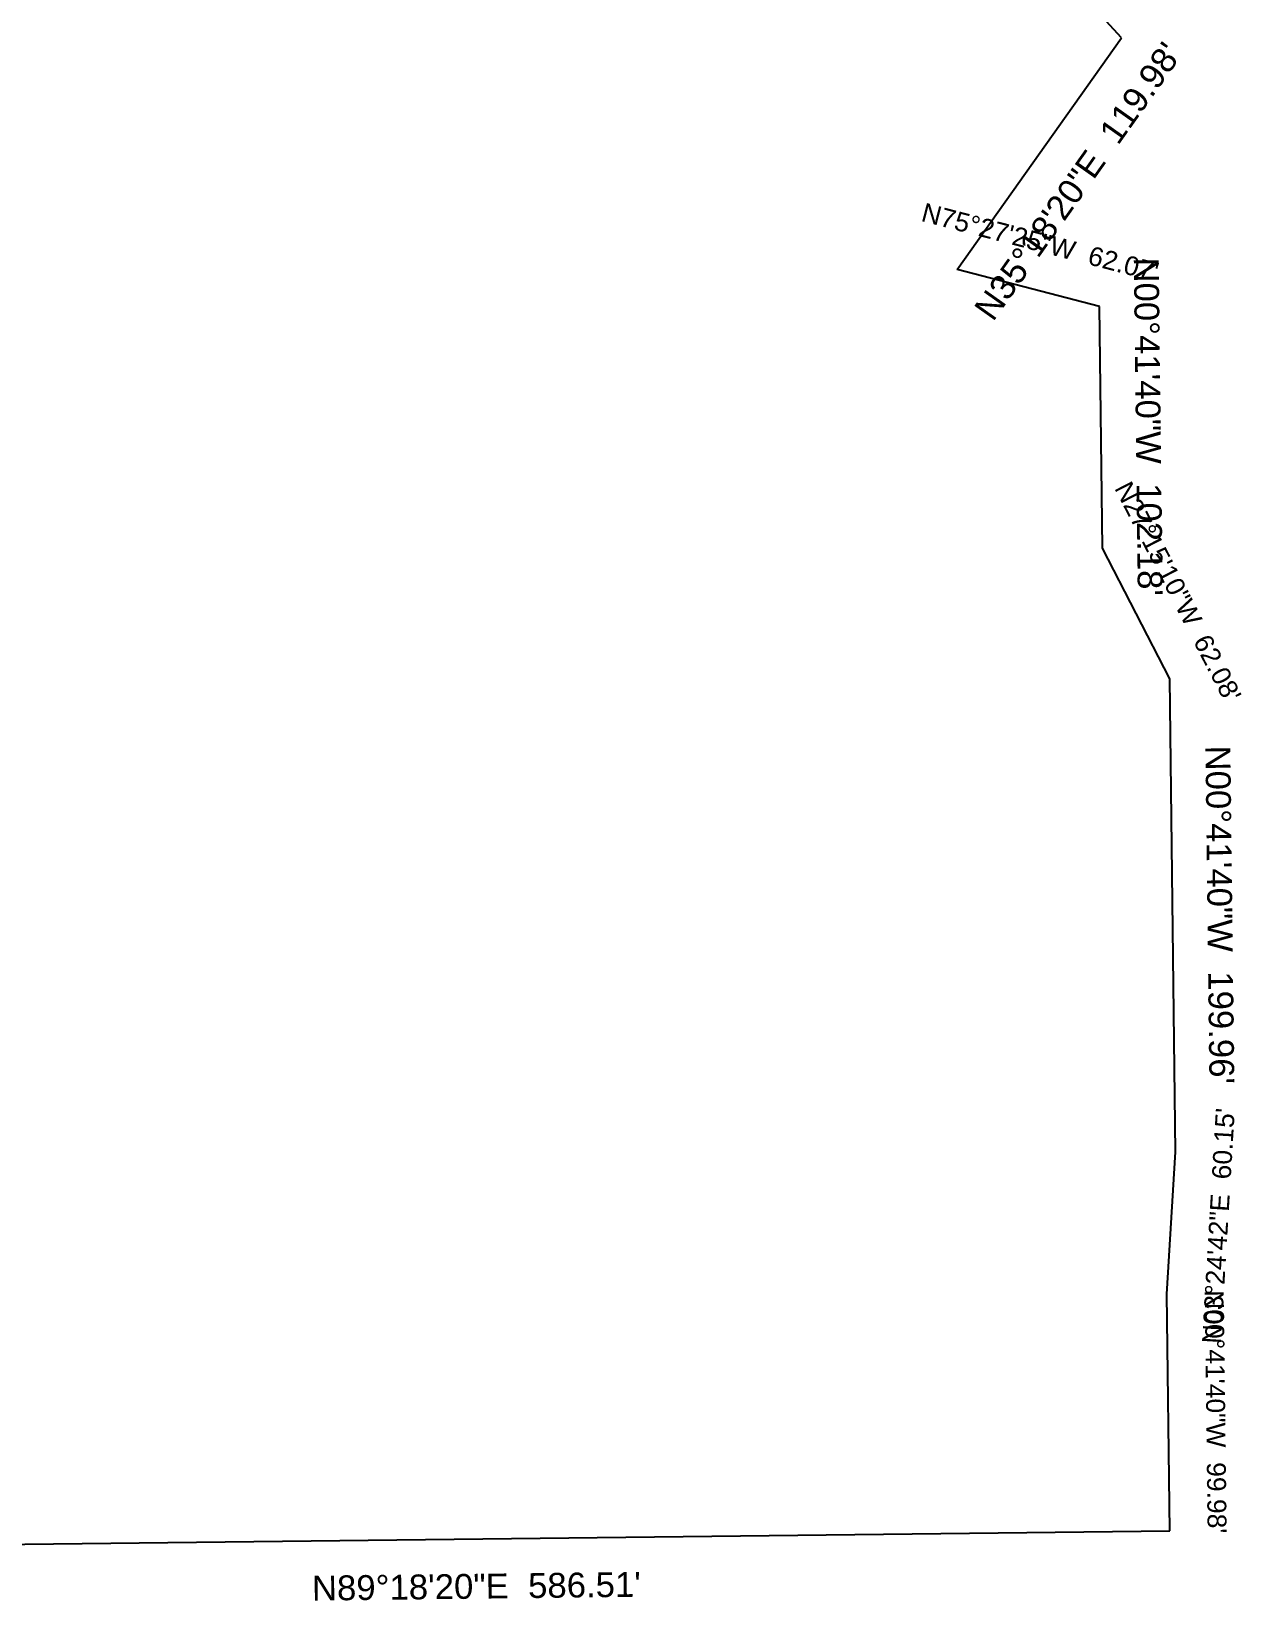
# Model space of a CAD drawing. Extents: x -824 to 3646, y -2354 to 474.
# Drawn here: x 215 to 726, y -2354 to -1691 of the extents above; entities that cross this region are included whole.
import ezdxf
from ezdxf.enums import TextEntityAlignment as Align

# ---------------------------------------------------------------- set-up
doc = ezdxf.new("R2010")
doc.units = 0
for name, pattern in [('ROT_-14.53', [0]), ('ROT_-62.74', [0]), ('ROT_-89.31', [0]), ('ROT_0.68', [0]), ('ROT_54.69', [0]), ('ROT_86.59', [0])]:
    doc.linetypes.add(name, pattern=pattern)
doc.layers.add('BOUNDARY', color=7, linetype='CONTINUOUS')
doc.layers.add('DIM-LABELS', color=3, linetype='CONTINUOUS')
doc.styles.get("Standard").update_dxf_attribs({"font": 'Arial'})

msp = doc.modelspace()

# ---------------------------------------------------------------- linework, layer by layer
at = {"layer": 'BOUNDARY'}
for p, q in [((675.4452, -1693.9931), (623.0526, -1636.3882)), ((606.0928, -1791.8965), (675.4452, -1693.9931)), ((666.174, -1807.4691), (606.0928, -1791.8965)), ((667.4126, -1909.6391), (666.174, -1807.4691)), ((695.8446, -1964.8232), (667.4126, -1909.6391)), ((698.2686, -2164.7645), (695.8446, -1964.8232)), ((694.6884, -2224.8047), (698.2686, -2164.7645)), ((695.9004, -2324.7753), (694.6884, -2224.8047)), ((109.4332, -2331.7549), (695.9004, -2324.7753))]:
    msp.add_line(p, q, dxfattribs=at)

# ---------------------------------------------------------------- texts
at = {"layer": 'DIM-LABELS', "linetype": 'ROT_54.69'}
msp.add_text('N35%%d18\'20"E  119.98\'', height=10.5, rotation=54.69, dxfattribs=at).set_placement((657.0892, -1754.5056), align=Align.MIDDLE_CENTER)
at = {"layer": 'DIM-LABELS', "linetype": 'ROT_-14.53'}
msp.add_text('N75%%d27\'25"W  62.07\'', height=8, rotation=-14.53, dxfattribs=at).set_placement((641.1514, -1780.3226), align=Align.MIDDLE_CENTER)
at = {"layer": 'DIM-LABELS', "linetype": 'ROT_-89.31'}
for s, height, p in [('N00%%d41\'40"W  102.18\'', 10.5, (686.7918, -1858.3117)), ('N00%%d41\'40"W  199.96\'', 10.5, (717.0551, -2064.5514)), ('N00%%d41\'40"W  99.98\'', 8, (715.293, -2274.5476))]:
    msp.add_text(s, height=height, rotation=-89.31, dxfattribs=at).set_placement(p, align=Align.MIDDLE_CENTER)
at = {"layer": 'DIM-LABELS', "linetype": 'ROT_-62.74'}
msp.add_text('N27%%d15\'10"W  62.08\'', height=8, rotation=-62.74, dxfattribs=at).set_placement((699.4076, -1928.071), align=Align.MIDDLE_CENTER)
at = {"layer": 'DIM-LABELS', "linetype": 'ROT_86.59'}
msp.add_text('N03%%d24\'42"E  60.15\'', height=8, rotation=86.59, dxfattribs=at).set_placement((716.443, -2195.9751), align=Align.MIDDLE_CENTER)
at = {"layer": 'DIM-LABELS', "linetype": 'ROT_0.68'}
msp.add_text('N89%%d18\'20"E  586.51\'', height=10.5, rotation=0.68, dxfattribs=at).set_placement((402.9048, -2348.2637), align=Align.MIDDLE_CENTER)

doc.saveas('drawing.dxf')
